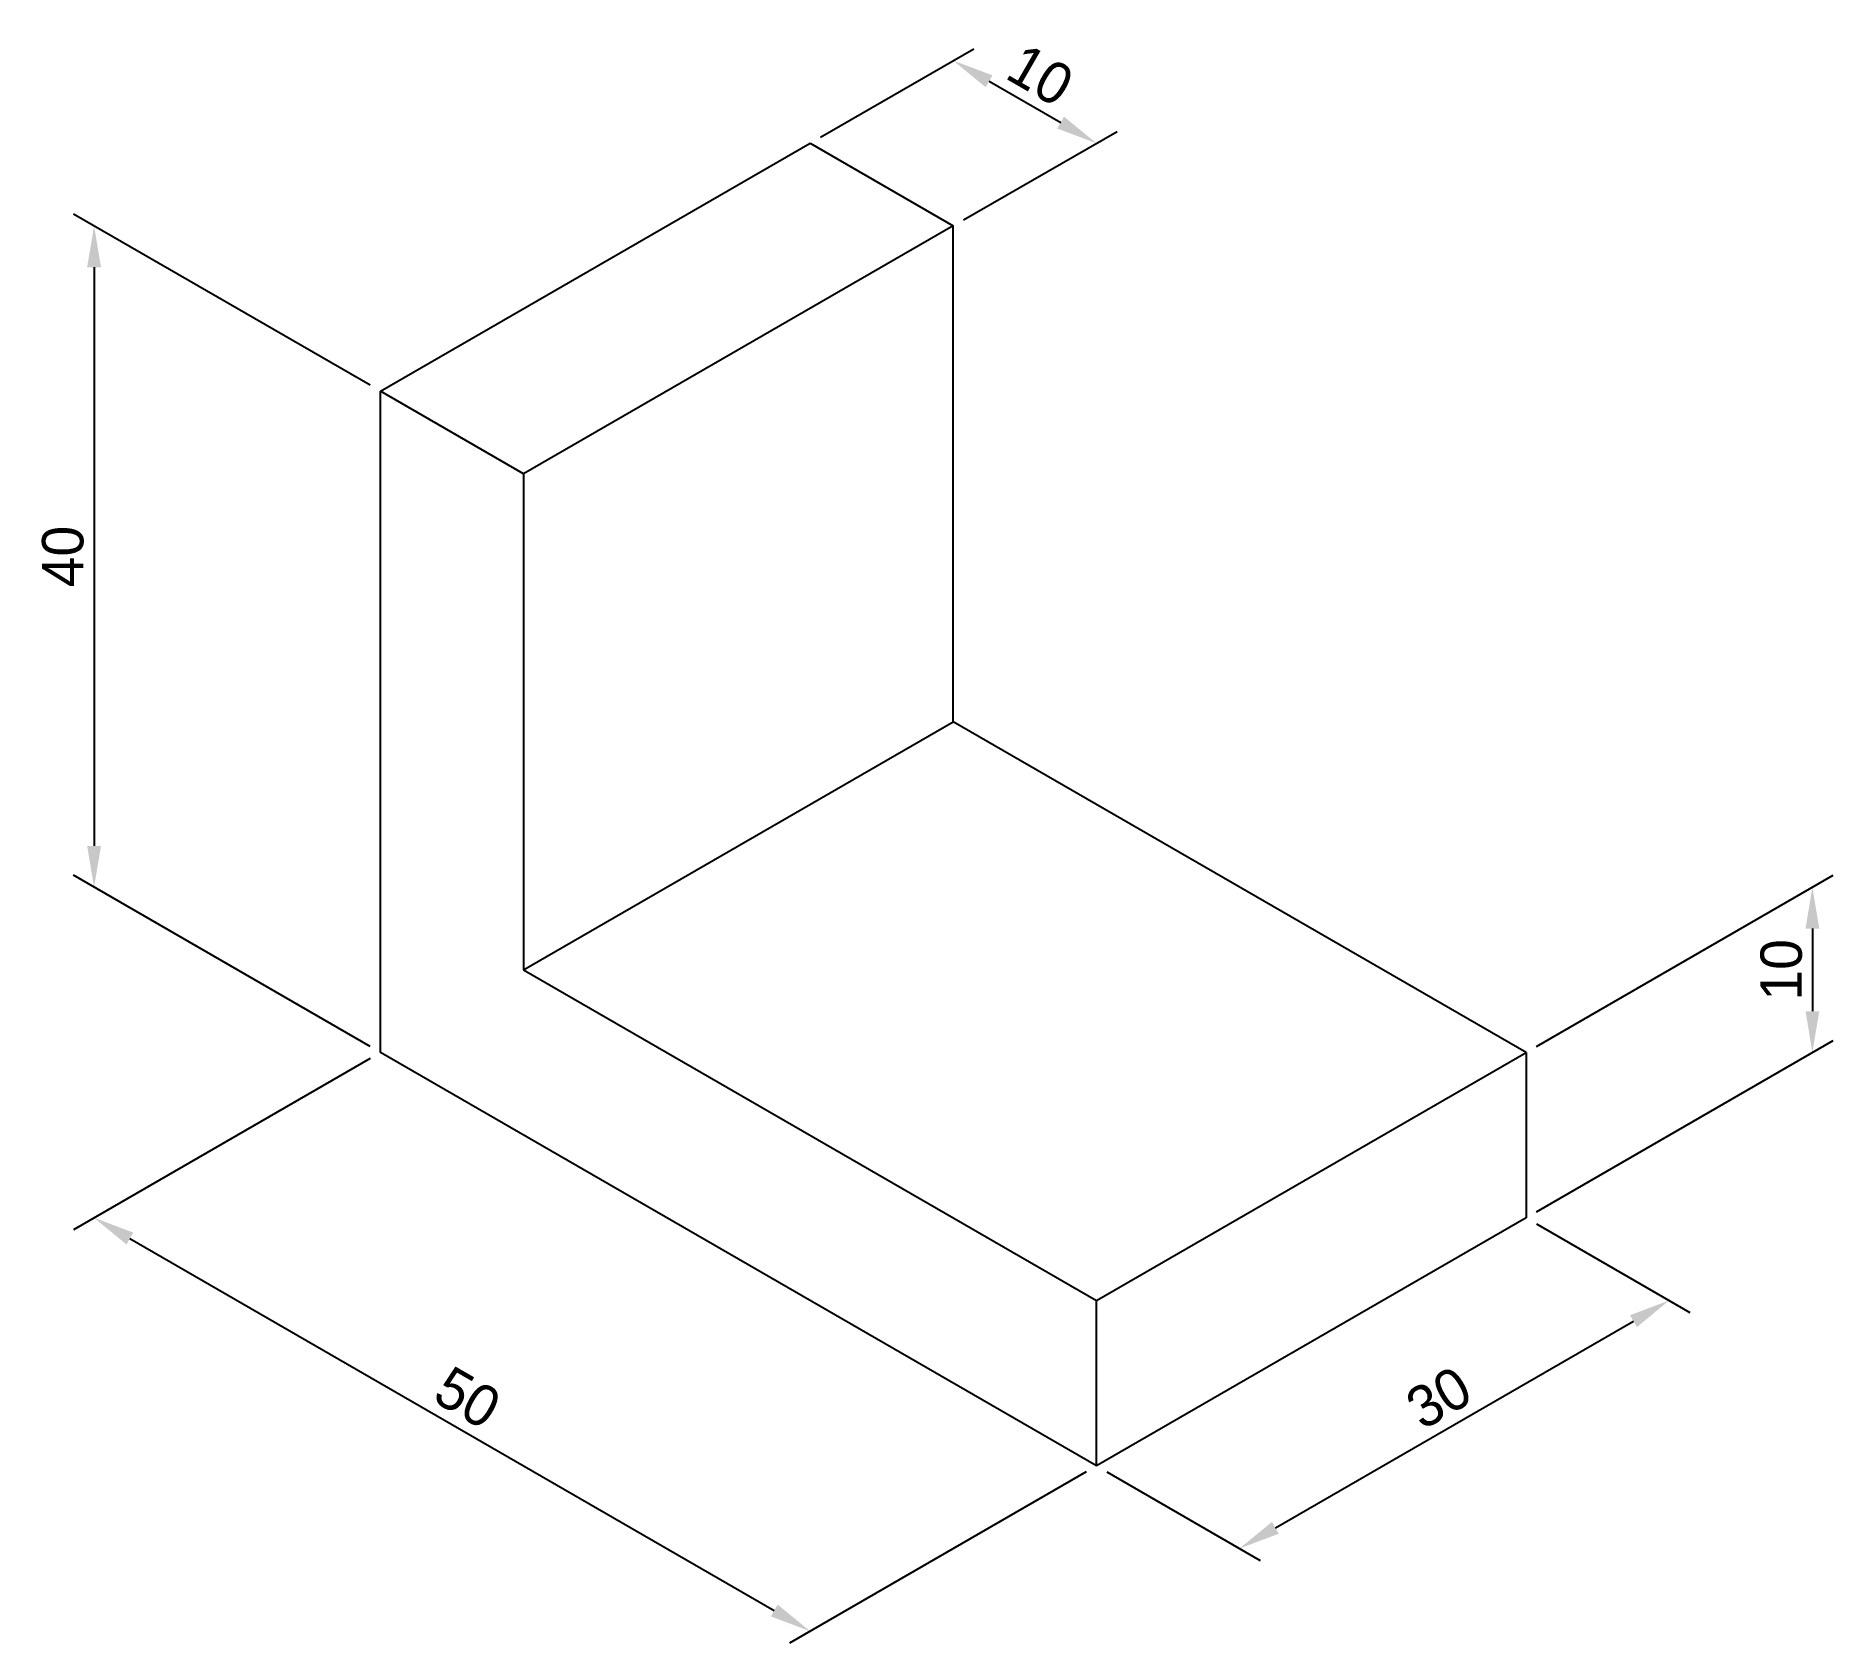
# Model space of a CAD drawing. Header units: millimetres. Extents: x -21 to 88, y -36 to 61.
import ezdxf

# ---------------------------------------------------------------- set-up
doc = ezdxf.new("R2010")
doc.units = ezdxf.units.MM
doc.layers.add('Layer1', color=7, linetype='Continuous')
doc.layers.add('Layer2', color=5, linetype='Continuous')
doc.dimstyles.new('ISO-25', dxfattribs={"dimtxt": 2.5, "dimasz": 2.5, "dimexe": 1.25, "dimexo": 0.625, "dimtad": 1, "dimtxsty": 'Standard', "dimcen": 2.5, "dimadec": 0, "dimazin": 0, "dimtfac": 1, "dimtmove": 0, "dimatfit": 3, "dimfxl": 0, "dimarcsym": 0})

# ---------------------------------------------------------------- blocks, each defined once
blk = doc.blocks.new('*D5')
at = {"layer": 'Defpoints', "color": 0}
for p in [(0, 40), (-17.32, 10), (0, 0)]:
    blk.add_point(p, dxfattribs=at)
at = {"layer": 'Layer2', "color": 0, "lineweight": -2}
for p, q in [((-0.62, 40.36), (-18.57, 50.72)), ((-17.32, 47.5), (-17.32, 12.5)), ((-0.62, 0.36), (-18.57, 10.72))]:
    blk.add_line(p, q, dxfattribs=at)
at = {"layer": 'Layer2', "color": 0}
for points in [[(-17.74, 47.5), (-16.9, 47.5), (-17.32, 50)], [(-17.74, 12.5), (-16.9, 12.5), (-17.32, 10)]]:
    blk.add_solid(points, dxfattribs=at)
at = {"layer": 'Layer2', "color": 0, "insert": (-19.2, 30), "char_height": 2.5, "attachment_point": 5, "rotation": 90}
blk.add_mtext('40', dxfattribs=at)
blk = doc.blocks.new('*D6')
at = {"layer": 'Defpoints', "color": 0}
for p in [(25.98, 55), (43.3, 55), (34.64, 50)]:
    blk.add_point(p, dxfattribs=at)
at = {"layer": 'Layer2', "color": 0, "lineweight": -2}
for p, q in [((26.61, 55.36), (35.89, 60.72)), ((36.81, 58.75), (41.14, 56.25)), ((35.27, 50.36), (44.55, 55.72))]:
    blk.add_line(p, q, dxfattribs=at)
at = {"layer": 'Layer2', "color": 0}
for points in [[(37.01, 59.11), (36.6, 58.39), (34.64, 60)], [(41.34, 56.61), (40.93, 55.89), (43.3, 55)]]:
    blk.add_solid(points, dxfattribs=at)
at = {"layer": 'Layer2', "color": 0, "insert": (39.91, 59.12), "char_height": 2.5, "attachment_point": 5, "rotation": 330}
blk.add_mtext('10', dxfattribs=at)
blk = doc.blocks.new('*D7')
at = {"layer": 'Defpoints', "color": 0}
for p in [(0, 0), (43.3, -25), (25.98, -35)]:
    blk.add_point(p, dxfattribs=at)
at = {"layer": 'Layer2', "color": 0, "lineweight": -2}
for p, q in [((-0.62, -0.36), (-18.57, -10.72)), ((-15.16, -11.25), (23.82, -33.75)), ((42.68, -25.36), (24.73, -35.72))]:
    blk.add_line(p, q, dxfattribs=at)
at = {"layer": 'Layer2', "color": 0}
for points in [[(-14.95, -10.89), (-15.36, -11.61), (-17.32, -10)], [(24.02, -33.39), (23.61, -34.11), (25.98, -35)]]:
    blk.add_solid(points, dxfattribs=at)
at = {"layer": 'Layer2', "color": 0, "insert": (5.27, -20.88), "char_height": 2.5, "attachment_point": 5, "rotation": 330}
blk.add_mtext('50', dxfattribs=at)
blk = doc.blocks.new('*D8')
at = {"layer": 'Defpoints', "color": 0}
for p in [(69.28, -10), (77.94, -15), (43.3, -25)]:
    blk.add_point(p, dxfattribs=at)
at = {"layer": 'Layer2', "color": 0, "lineweight": -2}
for p, q in [((69.91, -10.36), (79.19, -15.72)), ((54.13, -28.75), (75.78, -16.25)), ((43.93, -25.36), (53.21, -30.72))]:
    blk.add_line(p, q, dxfattribs=at)
at = {"layer": 'Layer2', "color": 0}
for points in [[(75.57, -15.89), (75.99, -16.61), (77.94, -15)], [(53.92, -28.39), (54.33, -29.11), (51.96, -30)]]:
    blk.add_solid(points, dxfattribs=at)
at = {"layer": 'Layer2', "color": 0, "insert": (64.01, -20.88), "char_height": 2.5, "attachment_point": 5, "rotation": 30}
blk.add_mtext('30', dxfattribs=at)
blk = doc.blocks.new('*D9')
at = {"layer": 'Defpoints', "color": 0}
for p in [(69.28, 0), (86.6, 0), (69.28, -10)]:
    blk.add_point(p, dxfattribs=at)
at = {"layer": 'Layer2', "color": 0, "lineweight": -2}
for p, q in [((69.91, 0.36), (87.85, 10.72)), ((86.6, 7.5), (86.6, 2.5)), ((69.91, -9.64), (87.85, 0.72))]:
    blk.add_line(p, q, dxfattribs=at)
at = {"layer": 'Layer2', "color": 0}
for points in [[(86.19, 7.5), (87.02, 7.5), (86.6, 10)], [(86.19, 2.5), (87.02, 2.5), (86.6, 0)]]:
    blk.add_solid(points, dxfattribs=at)
at = {"layer": 'Layer2', "color": 0, "insert": (84.73, 5), "char_height": 2.5, "attachment_point": 5, "rotation": 90}
blk.add_mtext('10', dxfattribs=at)

msp = doc.modelspace()

# ---------------------------------------------------------------- linework, layer by layer
at = {"layer": 'Layer1'}
for p, q in [((0, 40), (25.981, 55)), ((25.981, 55), (34.641, 50)), ((34.641, 50), (8.66, 35)), ((34.641, 20), (34.641, 50)), ((0, 0), (0, 40)), ((8.66, 35), (0, 40)), ((8.66, 35), (8.66, 5)), ((8.66, 5), (34.641, 20)), ((69.282, 0), (34.641, 20)), ((8.66, 5), (43.301, -15)), ((43.301, -25), (0, 0)), ((43.301, -15), (69.282, 0)), ((69.282, 0), (69.282, -10)), ((69.282, -10), (43.301, -25)), ((43.301, -25), (43.301, -15))]:
    msp.add_line(p, q, dxfattribs=at)

# ---------------------------------------------------------------- dimensions: what is measured, and where the dimension line sits
at = {"layer": 'Layer2'}
for p1, p2, distance, picture, middle in [((25.981, 55), (34.641, 50), 8.66, '*D6', (39.909, 59.124)), ((0, 0), (43.301, -25), -17.321, '*D7', (5.268, -20.876)), ((43.301, -25), (69.282, -10), -8.66, '*D8', (64.014, -20.876))]:
    dim = msp.add_aligned_dim(p1=p1, p2=p2, distance=distance, dimstyle='ISO-25', dxfattribs=at)
    dim.commit()
    dim.dimension.update_dxf_attribs({"geometry": picture, "text_midpoint": middle})
for base, p1, p2, picture, middle in [((-17.321, 10), (0, 40), (0, 0), '*D5', (-19.196, 30)), ((86.603, 0), (69.282, 0), (69.282, -10), '*D9', (84.728, 5))]:
    dim = msp.add_linear_dim(base=base, p1=p1, p2=p2, angle=90, dimstyle='ISO-25', dxfattribs=at)
    dim.commit()
    dim.dimension.update_dxf_attribs({"geometry": picture, "text_midpoint": middle})

doc.saveas('drawing.dxf')
